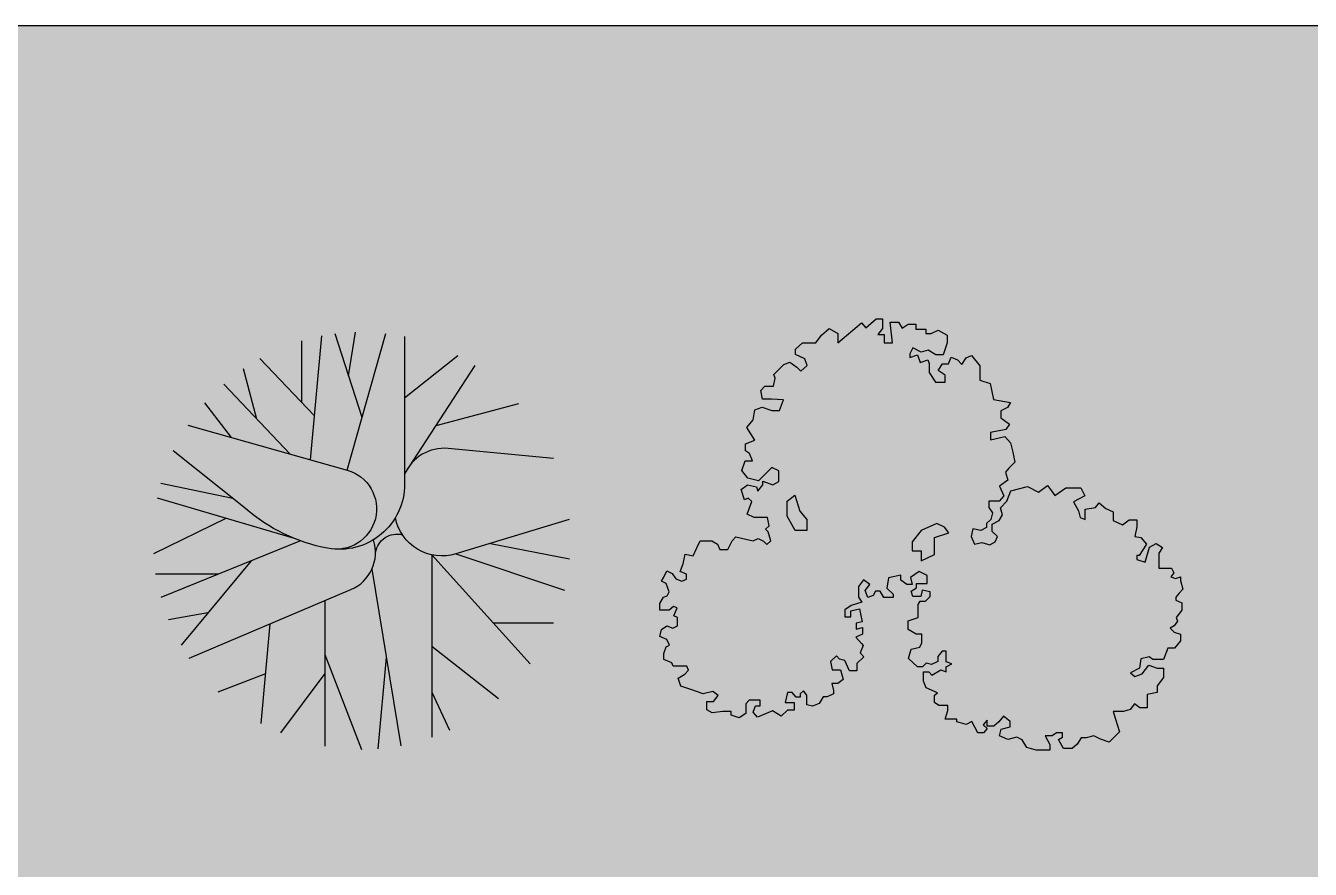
# Model space of a CAD drawing. Header units: metres. Extents: x -21.1 to 22.4, y -24.6 to 9.7.
# Drawn here: x 11.264 to 16.002, y 1.21 to 4.321 of the extents above; entities that cross this region are included whole.
import ezdxf

# ---------------------------------------------------------------- set-up
doc = ezdxf.new("R2010")
doc.units = ezdxf.units.M
for name, pattern in [('Page Boarder', [0]), ('Style Grey Line', [0]), ('Tree Border  Fill', [0])]:
    doc.linetypes.add(name, pattern=pattern)
doc.layers.add('Imported blocks', color=7, linetype='Continuous', true_color=0xc57dd9)
doc.layers.add('Style example', color=7, linetype='Continuous', true_color=0x469c80)

# ---------------------------------------------------------------- blocks, each defined once
blk = doc.blocks.new('Tree_5')
at = {"layer": 'Imported blocks', "transparency": 33554483}
h = blk.add_hatch(color=256, dxfattribs=at)
edge = h.paths.add_edge_path(flags=0)
edge.add_arc((-0.0147, 0.0749), 0.4406, 0, 180)
edge.add_arc((-0.0147, 0.0749), 0.4406, 180, 360)
edge.add_line((0.4259, 0.0749), (0.4259, 0.0749))
h = blk.add_hatch(color=256, dxfattribs=at)
edge = h.paths.add_edge_path(flags=0)
edge.add_arc((0.0147, -0.0749), 0.4406, 0, 180)
edge.add_arc((0.0147, -0.0749), 0.4406, 180, 360)
edge.add_line((0.4553, -0.0749), (0.4553, -0.0749))
at = {"layer": 'Imported blocks', "linetype": 'Style Grey Line'}
for points in [[(0.076, 0.506), (0.076, 0.1944, -0.468685), (-0.0865, 0.059, -0.13514), (-0.2601, 0.1431), (-0.4123, 0.2646)], [(-0.3815, 0.319), (-0.0451, 0.2238, -0.971397), (-0.0865, 0.059)], [(0.3902, 0.2487), (0.1678, 0.2697, 0.326321), (0.076, 0.2151)], [(0.4236, 0.1197), (0.1842, 0.047, -0.44338), (0.0565, 0.1236)], [(0.0147, 0.0504, -0.436881), (0.0712, 0.0877)], [(-0.3789, -0.173), (-0.0374, -0.0283, 0.388023), (0.0106, 0.0765)]]:
    blk.add_lwpolyline(points, format="xyb", dxfattribs=at)
for points in [[(-0.1413, 0.3669), (-0.1413, 0.4969)], [(-0.0995, 0.5072), (-0.1234, 0.246)], [(-0.0137, 0.3349), (-0.0706, 0.5119)], [(-0.0451, 0.2238), (0.0366, 0.5125)], [(-0.0421, 0.4234), (-0.0277, 0.5153)], [(0.076, 0.3766), (0.1881, 0.466)], [(-0.2357, 0.3317), (-0.2643, 0.4379)], [(-0.1149, 0.3391), (-0.2295, 0.4596)], [(0.076, 0.2151), (0.2247, 0.4448)], [(-0.1655, 0.2579), (-0.3059, 0.4055)], [(-0.2895, 0.2929), (-0.3457, 0.3657)], [(0.1429, 0.3185), (0.3173, 0.3645)], [(-0.2866, 0.1642), (-0.4384, 0.1957)], [(-0.1564, 0.0793), (-0.446, 0.1646)], [(-0.3012, 0.1219), (-0.4544, 0.0469)], [(-0.1438, 0.0745), (-0.4387, -0.0447)], [(0.2575, 0.0692), (0.4242, 0.0366)], [(-0.2477, 0.0325), (-0.396, -0.1458)], [(0.1338, 0.045), (0.3413, -0.1848)], [(0.1338, 0.045), (0.1338, -0.34)], [(0.1842, 0.047), (0.4133, -0.0296)], [(-0.3176, 0.0042), (-0.4496, 0.0042)], [(0.0069, 0.0148), (0.0677, -0.3579)], [(-0.0926, -0.0517), (-0.0926, -0.3588)], [(-0.3391, -0.0773), (-0.4224, -0.0922)], [(-0.2082, -0.1007), (-0.2275, -0.3109)], [(0.2635, -0.0987), (0.3903, -0.0987)], [(0.1338, -0.1475), (0.2741, -0.2579)], [(-0.0926, -0.1652), (-0.0147, -0.3657)], [(0.0373, -0.1716), (0.0196, -0.3644)], [(-0.2179, -0.2058), (-0.3181, -0.2446)], [(-0.0926, -0.2052), (-0.1863, -0.3309)], [(0.1338, -0.245), (0.1708, -0.3248)]]:
    blk.add_lwpolyline(points, dxfattribs=at)
blk = doc.blocks.new('Group of trees')
at = {"layer": 'Imported blocks', "transparency": 33554483}
for points in [[(-0.2413, 0.5555), (-0.1731, 0.6134), (-0.1609, 0.599), (-0.1311, 0.6244), (-0.112, 0.6244), (-0.112, 0.597), (-0.126, 0.5788), (-0.1078, 0.5788), (-0.1078, 0.5555), (-0.0835, 0.5555), (-0.09, 0.6148), (-0.0662, 0.6148), (-0.0555, 0.598), (-0.0376, 0.6094), (-0.0158, 0.6094), (-0.0158, 0.5942), (0.0127, 0.5942), (0.0127, 0.5826), (0.029, 0.5826), (0.0486, 0.5919), (0.0748, 0.5774), (0.0748, 0.5555), (0.0636, 0.5205), (0.0421, 0.5205), (0.0197, 0.534), (0.0001, 0.5284), (-0.0247, 0.5406), (-0.0329, 0.5237), (-0.0329, 0.513), (-0.0107, 0.5205), (-0.0033, 0.4985), (0.0193, 0.5061), (0.023, 0.4951), (0.023, 0.4691), (0.0412, 0.4416), (0.0696, 0.4416), (0.0696, 0.4617), (0.0491, 0.4752), (0.0619, 0.4947), (0.079, 0.4947), (0.0869, 0.5135), (0.1051, 0.5058), (0.1172, 0.4925), (0.1298, 0.5121), (0.1457, 0.5182), (0.1695, 0.4883), (0.1695, 0.4467), (0.1994, 0.4369), (0.2087, 0.3912), (0.2582, 0.3823), (0.2493, 0.3674), (0.2302, 0.3585), (0.2302, 0.3375), (0.2559, 0.3193), (0.2448, 0.3037), (0.2008, 0.295), (0.2008, 0.274), (0.2419, 0.2843), (0.2587, 0.2656), (0.2647, 0.2385), (0.2712, 0.2096), (0.254, 0.1919), (0.2435, 0.181), (0.2503, 0.1578), (0.2269, 0.1396), (0.2395, 0.1116), (0.2254, 0.0962), (0.1952, 0.0962), (0.1952, 0.0784), (0.2064, 0.0625), (0.2014, 0.0439), (0.189, 0.0323), (0.189, 0.0199), (0.172, 0.0114), (0.1491, 0.0164), (0.1441, -0.0062), (0.1545, -0.0278), (0.1754, -0.0231), (0.1983, -0.0297), (0.2142, -0.0208), (0.2208, -0.0061), (0.2053, 0.0083), (0.2053, 0.0297), (0.2258, 0.0404), (0.2355, 0.0567), (0.2293, 0.0768), (0.2475, 0.0962), (0.2595, 0.1268), (0.3078, 0.139), (0.3397, 0.1231), (0.3655, 0.142), (0.3767, 0.1268), (0.3872, 0.1125), (0.4184, 0.1353), (0.4619, 0.1353), (0.474, 0.1124), (0.4412, 0.095), (0.455, 0.069), (0.46, 0.0493), (0.4748, 0.0439), (0.4748, 0.0734), (0.5043, 0.078), (0.5149, 0.0914), (0.5347, 0.0757), (0.5559, 0.0652), (0.5559, 0.0406), (0.5824, 0.0277), (0.6024, 0.0422), (0.6245, 0.0422), (0.6245, 0.022), (0.6188, -0.0056), (0.6354, -0.009), (0.6519, -0.0275), (0.6311, -0.0605), (0.624, -0.0605), (0.624, -0.0726), (0.6483, -0.0797), (0.6609, -0.0367), (0.6806, -0.0264), (0.6983, -0.0381), (0.6879, -0.0539), (0.6879, -0.0721), (0.6879, -0.0979), (0.725, -0.0979), (0.7316, -0.1112), (0.723, -0.123), (0.7364, -0.1276), (0.7504, -0.1228), (0.7504, -0.1332), (0.7573, -0.1587), (0.7472, -0.1699), (0.7373, -0.1811), (0.7373, -0.19), (0.7544, -0.1982), (0.7544, -0.2189), (0.7447, -0.2317), (0.7384, -0.24), (0.7422, -0.2509), (0.7322, -0.2647), (0.7212, -0.2713), (0.7328, -0.2832), (0.7507, -0.2891), (0.7507, -0.3079), (0.7337, -0.3293), (0.7143, -0.3293), (0.7014, -0.3622), (0.6701, -0.3622), (0.66, -0.3547), (0.6362, -0.36), (0.6318, -0.3867), (0.6055, -0.4005), (0.6183, -0.4114), (0.6393, -0.4033), (0.6591, -0.3785), (0.6829, -0.3867), (0.7018, -0.3867), (0.7018, -0.414), (0.6832, -0.4387), (0.6832, -0.4579), (0.6541, -0.4632), (0.6541, -0.5018), (0.6331, -0.5018), (0.6177, -0.4899), (0.6048, -0.5065), (0.586, -0.5121), (0.5553, -0.5121), (0.5672, -0.5507), (0.5737, -0.5719), (0.5584, -0.5871), (0.5439, -0.6015), (0.5186, -0.593), (0.4995, -0.5827), (0.4772, -0.5886), (0.4631, -0.5886), (0.4518, -0.6068), (0.437, -0.6197), (0.4123, -0.6197), (0.3972, -0.5937), (0.409, -0.5869), (0.409, -0.5745), (0.3913, -0.5745), (0.379, -0.583), (0.3693, -0.583), (0.3586, -0.583), (0.3724, -0.6084), (0.3724, -0.6244), (0.3326, -0.6244), (0.3059, -0.6169), (0.2918, -0.5946), (0.2768, -0.5868), (0.2504, -0.594), (0.2266, -0.5833), (0.231, -0.5639), (0.2573, -0.5567), (0.2573, -0.5419), (0.2376, -0.5262), (0.2244, -0.5429), (0.2097, -0.5551), (0.1908, -0.5551), (0.1908, -0.5378), (0.1792, -0.5513), (0.1909, -0.5614), (0.18, -0.574), (0.1639, -0.574), (0.146, -0.5416), (0.1297, -0.5506), (0.1027, -0.5429), (0.1027, -0.535), (0.0692, -0.535), (0.0767, -0.5099), (0.0767, -0.4952), (0.0507, -0.4952), (0.0387, -0.4861), (0.0387, -0.4657), (0.0469, -0.4582), (0.0143, -0.4444), (0.0067, -0.4246), (0.0067, -0.3973), (0.0221, -0.3973), (0.0303, -0.4071), (0.0563, -0.3923), (0.072, -0.3973), (0.072, -0.3832), (0.0886, -0.3748), (0.072, -0.3691), (0.072, -0.3381), (0.0601, -0.3381), (0.0475, -0.3537), (0.0475, -0.3682), (0.0293, -0.3763), (0.014, -0.3722), (0.0036, -0.3829), (-0.0111, -0.3829), (-0.0369, -0.3588), (-0.029, -0.3318), (-0.0039, -0.3258), (0.002, -0.3136), (0.002, -0.2888), (-0.0152, -0.2888), (-0.0381, -0.275), (-0.0381, -0.2499), (-0.0093, -0.2399), (-0.0093, -0.2154), (-0.0093, -0.2023), (-0.0033, -0.1928), (0.0124, -0.1928), (0.0256, -0.1797), (0.0256, -0.1662), (0.003, -0.1612), (-0.0011, -0.1795), (-0.0243, -0.1795), (-0.0293, -0.1637), (-0.014, -0.154), (-0.014, -0.1423), (0.0168, -0.1423), (0.0168, -0.1185), (-0.0058, -0.1075), (-0.0309, -0.1248), (-0.0268, -0.1452), (-0.0422, -0.1452), (-0.0591, -0.1326), (-0.0591, -0.1182), (-0.0952, -0.1257), (-0.1002, -0.1555), (-0.0814, -0.1725), (-0.0814, -0.1825), (-0.108, -0.1825), (-0.1193, -0.1637), (-0.1328, -0.1637), (-0.1394, -0.1768), (-0.1551, -0.1825), (-0.1624, -0.1623), (-0.1491, -0.1449), (-0.1673, -0.1311), (-0.182, -0.1504), (-0.182, -0.1819), (-0.172, -0.196), (-0.2034, -0.2057), (-0.221, -0.2182), (-0.221, -0.2386), (-0.2043, -0.2386), (-0.2043, -0.2208), (-0.1786, -0.2157), (-0.1758, -0.2301), (-0.1713, -0.253), (-0.1883, -0.2564), (-0.1883, -0.2741), (-0.1705, -0.2691), (-0.1705, -0.2882), (-0.1899, -0.297), (-0.1733, -0.3161), (-0.1686, -0.3215), (-0.177, -0.3431), (-0.1664, -0.3547), (-0.1864, -0.3731), (-0.1864, -0.3948), (-0.2081, -0.3948), (-0.221, -0.3653), (-0.2369, -0.361), (-0.2457, -0.3515), (-0.2634, -0.3681), (-0.2583, -0.3917), (-0.2341, -0.3917), (-0.2266, -0.4202), (-0.2413, -0.4318), (-0.2498, -0.4318), (-0.2595, -0.4318), (-0.2539, -0.4516), (-0.2539, -0.4616), (-0.2727, -0.4704), (-0.2846, -0.4704), (-0.2956, -0.4892), (-0.3147, -0.4974), (-0.3314, -0.4936), (-0.3314, -0.4657), (-0.3408, -0.4532), (-0.3512, -0.461), (-0.3512, -0.4714), (-0.3624, -0.4714), (-0.3737, -0.4579), (-0.3872, -0.4579), (-0.3938, -0.4864), (-0.3684, -0.4864), (-0.3684, -0.5084), (-0.3872, -0.5084), (-0.406, -0.5262), (-0.4305, -0.5102), (-0.4515, -0.5193), (-0.4745, -0.5293), (-0.4869, -0.5143), (-0.48, -0.4961), (-0.4668, -0.4961), (-0.4668, -0.4798), (-0.4982, -0.4798), (-0.5079, -0.4905), (-0.5079, -0.5187), (-0.5274, -0.5313), (-0.5503, -0.5231), (-0.5503, -0.5121), (-0.575, -0.5121), (-0.6058, -0.5168), (-0.6215, -0.5077), (-0.6215, -0.4839), (-0.6014, -0.4839), (-0.5882, -0.4663), (-0.6035, -0.4549), (-0.6315, -0.4613), (-0.6676, -0.4488), (-0.6963, -0.4388), (-0.7036, -0.4165), (-0.6851, -0.4049), (-0.6745, -0.3926), (-0.6789, -0.3813), (-0.6927, -0.3813), (-0.7184, -0.3813), (-0.7225, -0.3719), (-0.746, -0.3619), (-0.746, -0.3446), (-0.7388, -0.3255), (-0.7287, -0.3205), (-0.7368, -0.3043), (-0.757, -0.2954), (-0.7519, -0.2747), (-0.7366, -0.2644), (-0.7196, -0.2709), (-0.7061, -0.2644), (-0.7061, -0.2402), (-0.7168, -0.2355), (-0.7068, -0.2128), (-0.7175, -0.2081), (-0.73, -0.2192), (-0.7573, -0.2192), (-0.7573, -0.1994), (-0.7466, -0.1816), (-0.7356, -0.1778), (-0.7306, -0.1659), (-0.7391, -0.1417), (-0.7519, -0.1351), (-0.7459, -0.1234), (-0.7367, -0.1054), (-0.7212, -0.1133), (-0.7105, -0.1286), (-0.693, -0.1354), (-0.6795, -0.1289), (-0.6795, -0.1144), (-0.698, -0.1069), (-0.6892, -0.0853), (-0.6839, -0.0574), (-0.6611, -0.0617), (-0.6503, -0.0385), (-0.6407, -0.0179), (-0.6064, -0.0179), (-0.5904, -0.0279), (-0.5838, -0.0436), (-0.5606, -0.0436), (-0.5481, -0.0188), (-0.5371, -0.0069), (-0.5079, -0.0134), (-0.4865, -0.0183), (-0.4722, -0.0119), (-0.4568, -0.0194), (-0.4474, -0.0294), (-0.4359, -0.0186), (-0.4439, 0.0076), (-0.4512, 0.0157), (-0.4402, 0.0254), (-0.4452, 0.0493), (-0.4841, 0.0493), (-0.5042, 0.0587), (-0.491, 0.0957), (-0.5013, 0.1054), (-0.512, 0.1001), (-0.5214, 0.1302), (-0.5035, 0.144), (-0.4772, 0.138), (-0.4731, 0.1252), (-0.459, 0.144), (-0.459, 0.154), (-0.4301, 0.1443), (-0.413, 0.1536), (-0.413, 0.1848), (-0.433, 0.1945), (-0.4502, 0.1769), (-0.4717, 0.1551), (-0.5026, 0.1628), (-0.5195, 0.1857), (-0.5098, 0.213), (-0.4891, 0.213), (-0.4976, 0.235), (-0.5095, 0.2419), (-0.5095, 0.2622), (-0.4822, 0.2729), (-0.5048, 0.3102), (-0.4869, 0.3319), (-0.4822, 0.3607), (-0.4609, 0.369), (-0.4327, 0.3588), (-0.411, 0.3588), (-0.3988, 0.3899), (-0.4336, 0.3921), (-0.4599, 0.3921), (-0.4643, 0.4172), (-0.4527, 0.4297), (-0.428, 0.4297), (-0.4229, 0.4532), (-0.427, 0.463), (-0.3985, 0.4924), (-0.3806, 0.4987), (-0.3602, 0.4849), (-0.3489, 0.4727), (-0.3309, 0.4893), (-0.337, 0.5091), (-0.3646, 0.5213), (-0.3646, 0.537), (-0.3442, 0.5555), (-0.305, 0.5555), (-0.2887, 0.5774), (-0.2664, 0.5969), (-0.2413, 0.5825), (-0.2413, 0.5555)], [(-0.3313, 0.0113), (-0.3653, 0.0113), (-0.388, 0.0532), (-0.388, 0.0963), (-0.3665, 0.1144), (-0.3517, 0.0679), (-0.3313, 0.043), (-0.3313, 0.0113)], [(-0.0003, -0.0759), (0.0381, -0.0578), (0.0381, -0.009), (0.0799, 0.0049), (0.0675, 0.021), (0.045, 0.0321), (-0.0003, 0.0119), (-0.026, -0.0215), (-0.026, -0.0473), (-0.0003, -0.0473), (-0.0003, -0.0759)]]:
    blk.add_hatch(color=256, dxfattribs=at).paths.add_polyline_path(points, flags=0)
at = {"layer": 'Imported blocks', "linetype": 'Tree Border  Fill'}
for points in [[(-0.2413, 0.5555), (-0.1731, 0.6134), (-0.1609, 0.599), (-0.1311, 0.6244), (-0.112, 0.6244), (-0.112, 0.597), (-0.126, 0.5788), (-0.1078, 0.5788), (-0.1078, 0.5555), (-0.0835, 0.5555), (-0.09, 0.6148), (-0.0662, 0.6148), (-0.0555, 0.598), (-0.0376, 0.6094), (-0.0158, 0.6094), (-0.0158, 0.5942), (0.0127, 0.5942), (0.0127, 0.5826), (0.029, 0.5826), (0.0486, 0.5919), (0.0748, 0.5774), (0.0748, 0.5555), (0.0636, 0.5205), (0.0421, 0.5205), (0.0197, 0.534), (0.0001, 0.5284), (-0.0247, 0.5406), (-0.0329, 0.5237), (-0.0329, 0.513), (-0.0107, 0.5205), (-0.0033, 0.4985), (0.0193, 0.5061), (0.023, 0.4951), (0.023, 0.4691), (0.0412, 0.4416), (0.0696, 0.4416), (0.0696, 0.4617), (0.0491, 0.4752), (0.0619, 0.4947), (0.079, 0.4947), (0.0869, 0.5135), (0.1051, 0.5058), (0.1172, 0.4925), (0.1298, 0.5121), (0.1457, 0.5182), (0.1695, 0.4883), (0.1695, 0.4467), (0.1994, 0.4369), (0.2087, 0.3912), (0.2582, 0.3823), (0.2493, 0.3674), (0.2302, 0.3585), (0.2302, 0.3375), (0.2559, 0.3193), (0.2448, 0.3037), (0.2008, 0.295), (0.2008, 0.274), (0.2419, 0.2843), (0.2587, 0.2656), (0.2647, 0.2385), (0.2712, 0.2096), (0.254, 0.1919), (0.2435, 0.181), (0.2503, 0.1578), (0.2269, 0.1396), (0.2395, 0.1116), (0.2254, 0.0962), (0.1952, 0.0962), (0.1952, 0.0784), (0.2064, 0.0625), (0.2014, 0.0439), (0.189, 0.0323), (0.189, 0.0199), (0.172, 0.0114), (0.1491, 0.0164), (0.1441, -0.0062), (0.1545, -0.0278), (0.1754, -0.0231), (0.1983, -0.0297), (0.2142, -0.0208), (0.2208, -0.0061), (0.2053, 0.0083), (0.2053, 0.0297), (0.2258, 0.0404), (0.2355, 0.0567), (0.2293, 0.0768), (0.2475, 0.0962), (0.2595, 0.1268), (0.3078, 0.139), (0.3397, 0.1231), (0.3655, 0.142), (0.3767, 0.1268), (0.3872, 0.1125), (0.4184, 0.1353), (0.4619, 0.1353), (0.474, 0.1124), (0.4412, 0.095), (0.455, 0.069), (0.46, 0.0493), (0.4748, 0.0439), (0.4748, 0.0734), (0.5043, 0.078), (0.5149, 0.0914), (0.5347, 0.0757), (0.5559, 0.0652), (0.5559, 0.0406), (0.5824, 0.0277), (0.6024, 0.0422), (0.6245, 0.0422), (0.6245, 0.022), (0.6188, -0.0056), (0.6354, -0.009), (0.6519, -0.0275), (0.6311, -0.0605), (0.624, -0.0605), (0.624, -0.0726), (0.6483, -0.0797), (0.6609, -0.0367), (0.6806, -0.0264), (0.6983, -0.0381), (0.6879, -0.0539), (0.6879, -0.0721), (0.6879, -0.0979), (0.725, -0.0979), (0.7316, -0.1112), (0.723, -0.123), (0.7364, -0.1276), (0.7504, -0.1228), (0.7504, -0.1332), (0.7573, -0.1587), (0.7472, -0.1699), (0.7373, -0.1811), (0.7373, -0.19), (0.7544, -0.1982), (0.7544, -0.2189), (0.7447, -0.2317), (0.7384, -0.24), (0.7422, -0.2509), (0.7322, -0.2647), (0.7212, -0.2713), (0.7328, -0.2832), (0.7507, -0.2891), (0.7507, -0.3079), (0.7337, -0.3293), (0.7143, -0.3293), (0.7014, -0.3622), (0.6701, -0.3622), (0.66, -0.3547), (0.6362, -0.36), (0.6318, -0.3867), (0.6055, -0.4005), (0.6183, -0.4114), (0.6393, -0.4033), (0.6591, -0.3785), (0.6829, -0.3867), (0.7018, -0.3867), (0.7018, -0.414), (0.6832, -0.4387), (0.6832, -0.4579), (0.6541, -0.4632), (0.6541, -0.5018), (0.6331, -0.5018), (0.6177, -0.4899), (0.6048, -0.5065), (0.586, -0.5121), (0.5553, -0.5121), (0.5672, -0.5507), (0.5737, -0.5719), (0.5584, -0.5871), (0.5439, -0.6015), (0.5186, -0.593), (0.4995, -0.5827), (0.4772, -0.5886), (0.4631, -0.5886), (0.4518, -0.6068), (0.437, -0.6197), (0.4123, -0.6197), (0.3972, -0.5937), (0.409, -0.5869), (0.409, -0.5745), (0.3913, -0.5745), (0.379, -0.583), (0.3693, -0.583), (0.3586, -0.583), (0.3724, -0.6084), (0.3724, -0.6244), (0.3326, -0.6244), (0.3059, -0.6169), (0.2918, -0.5946), (0.2768, -0.5868), (0.2504, -0.594), (0.2266, -0.5833), (0.231, -0.5639), (0.2573, -0.5567), (0.2573, -0.5419), (0.2376, -0.5262), (0.2244, -0.5429), (0.2097, -0.5551), (0.1908, -0.5551), (0.1908, -0.5378), (0.1792, -0.5513), (0.1909, -0.5614), (0.18, -0.574), (0.1639, -0.574), (0.146, -0.5416), (0.1297, -0.5506), (0.1027, -0.5429), (0.1027, -0.535), (0.0692, -0.535), (0.0767, -0.5099), (0.0767, -0.4952), (0.0507, -0.4952), (0.0387, -0.4861), (0.0387, -0.4657), (0.0469, -0.4582), (0.0143, -0.4444), (0.0067, -0.4246), (0.0067, -0.3973), (0.0221, -0.3973), (0.0303, -0.4071), (0.0563, -0.3923), (0.072, -0.3973), (0.072, -0.3832), (0.0886, -0.3748), (0.072, -0.3691), (0.072, -0.3381), (0.0601, -0.3381), (0.0475, -0.3537), (0.0475, -0.3682), (0.0293, -0.3763), (0.014, -0.3722), (0.0036, -0.3829), (-0.0111, -0.3829), (-0.0369, -0.3588), (-0.029, -0.3318), (-0.0039, -0.3258), (0.002, -0.3136), (0.002, -0.2888), (-0.0152, -0.2888), (-0.0381, -0.275), (-0.0381, -0.2499), (-0.0093, -0.2399), (-0.0093, -0.2154), (-0.0093, -0.2023), (-0.0033, -0.1928), (0.0124, -0.1928), (0.0256, -0.1797), (0.0256, -0.1662), (0.003, -0.1612), (-0.0011, -0.1795), (-0.0243, -0.1795), (-0.0293, -0.1637), (-0.014, -0.154), (-0.014, -0.1423), (0.0168, -0.1423), (0.0168, -0.1185), (-0.0058, -0.1075), (-0.0309, -0.1248), (-0.0268, -0.1452), (-0.0422, -0.1452), (-0.0591, -0.1326), (-0.0591, -0.1182), (-0.0952, -0.1257), (-0.1002, -0.1555), (-0.0814, -0.1725), (-0.0814, -0.1825), (-0.108, -0.1825), (-0.1193, -0.1637), (-0.1328, -0.1637), (-0.1394, -0.1768), (-0.1551, -0.1825), (-0.1624, -0.1623), (-0.1491, -0.1449), (-0.1673, -0.1311), (-0.182, -0.1504), (-0.182, -0.1819), (-0.172, -0.196), (-0.2034, -0.2057), (-0.221, -0.2182), (-0.221, -0.2386), (-0.2043, -0.2386), (-0.2043, -0.2208), (-0.1786, -0.2157), (-0.1758, -0.2301), (-0.1713, -0.253), (-0.1883, -0.2564), (-0.1883, -0.2741), (-0.1705, -0.2691), (-0.1705, -0.2882), (-0.1899, -0.297), (-0.1733, -0.3161), (-0.1686, -0.3215), (-0.177, -0.3431), (-0.1664, -0.3547), (-0.1864, -0.3731), (-0.1864, -0.3948), (-0.2081, -0.3948), (-0.221, -0.3653), (-0.2369, -0.361), (-0.2457, -0.3515), (-0.2634, -0.3681), (-0.2583, -0.3917), (-0.2341, -0.3917), (-0.2266, -0.4202), (-0.2413, -0.4318), (-0.2498, -0.4318), (-0.2595, -0.4318), (-0.2539, -0.4516), (-0.2539, -0.4616), (-0.2727, -0.4704), (-0.2846, -0.4704), (-0.2956, -0.4892), (-0.3147, -0.4974), (-0.3314, -0.4936), (-0.3314, -0.4657), (-0.3408, -0.4532), (-0.3512, -0.461), (-0.3512, -0.4714), (-0.3624, -0.4714), (-0.3737, -0.4579), (-0.3872, -0.4579), (-0.3938, -0.4864), (-0.3684, -0.4864), (-0.3684, -0.5084), (-0.3872, -0.5084), (-0.406, -0.5262), (-0.4305, -0.5102), (-0.4515, -0.5193), (-0.4745, -0.5293), (-0.4869, -0.5143), (-0.48, -0.4961), (-0.4668, -0.4961), (-0.4668, -0.4798), (-0.4982, -0.4798), (-0.5079, -0.4905), (-0.5079, -0.5187), (-0.5274, -0.5313), (-0.5503, -0.5231), (-0.5503, -0.5121), (-0.575, -0.5121), (-0.6058, -0.5168), (-0.6215, -0.5077), (-0.6215, -0.4839), (-0.6014, -0.4839), (-0.5882, -0.4663), (-0.6035, -0.4549), (-0.6315, -0.4613), (-0.6676, -0.4488), (-0.6963, -0.4388), (-0.7036, -0.4165), (-0.6851, -0.4049), (-0.6745, -0.3926), (-0.6789, -0.3813), (-0.6927, -0.3813), (-0.7184, -0.3813), (-0.7225, -0.3719), (-0.746, -0.3619), (-0.746, -0.3446), (-0.7388, -0.3255), (-0.7287, -0.3205), (-0.7368, -0.3043), (-0.757, -0.2954), (-0.7519, -0.2747), (-0.7366, -0.2644), (-0.7196, -0.2709), (-0.7061, -0.2644), (-0.7061, -0.2402), (-0.7168, -0.2355), (-0.7068, -0.2128), (-0.7175, -0.2081), (-0.73, -0.2192), (-0.7573, -0.2192), (-0.7573, -0.1994), (-0.7466, -0.1816), (-0.7356, -0.1778), (-0.7306, -0.1659), (-0.7391, -0.1417), (-0.7519, -0.1351), (-0.7459, -0.1234), (-0.7367, -0.1054), (-0.7212, -0.1133), (-0.7105, -0.1286), (-0.693, -0.1354), (-0.6795, -0.1289), (-0.6795, -0.1144), (-0.698, -0.1069), (-0.6892, -0.0853), (-0.6839, -0.0574), (-0.6611, -0.0617), (-0.6503, -0.0385), (-0.6407, -0.0179), (-0.6064, -0.0179), (-0.5904, -0.0279), (-0.5838, -0.0436), (-0.5606, -0.0436), (-0.5481, -0.0188), (-0.5371, -0.0069), (-0.5079, -0.0134), (-0.4865, -0.0183), (-0.4722, -0.0119), (-0.4568, -0.0194), (-0.4474, -0.0294), (-0.4359, -0.0186), (-0.4439, 0.0076), (-0.4512, 0.0157), (-0.4402, 0.0254), (-0.4452, 0.0493), (-0.4841, 0.0493), (-0.5042, 0.0587), (-0.491, 0.0957), (-0.5013, 0.1054), (-0.512, 0.1001), (-0.5214, 0.1302), (-0.5035, 0.144), (-0.4772, 0.138), (-0.4731, 0.1252), (-0.459, 0.144), (-0.459, 0.154), (-0.4301, 0.1443), (-0.413, 0.1536), (-0.413, 0.1848), (-0.433, 0.1945), (-0.4502, 0.1769), (-0.4717, 0.1551), (-0.5026, 0.1628), (-0.5195, 0.1857), (-0.5098, 0.213), (-0.4891, 0.213), (-0.4976, 0.235), (-0.5095, 0.2419), (-0.5095, 0.2622), (-0.4822, 0.2729), (-0.5048, 0.3102), (-0.4869, 0.3319), (-0.4822, 0.3607), (-0.4609, 0.369), (-0.4327, 0.3588), (-0.411, 0.3588), (-0.3988, 0.3899), (-0.4336, 0.3921), (-0.4599, 0.3921), (-0.4643, 0.4172), (-0.4527, 0.4297), (-0.428, 0.4297), (-0.4229, 0.4532), (-0.427, 0.463), (-0.3985, 0.4924), (-0.3806, 0.4987), (-0.3602, 0.4849), (-0.3489, 0.4727), (-0.3309, 0.4893), (-0.337, 0.5091), (-0.3646, 0.5213), (-0.3646, 0.537), (-0.3442, 0.5555), (-0.305, 0.5555), (-0.2887, 0.5774), (-0.2664, 0.5969), (-0.2413, 0.5825), (-0.2413, 0.5555)], [(-0.3313, 0.0113), (-0.3653, 0.0113), (-0.388, 0.0532), (-0.388, 0.0963), (-0.3665, 0.1144), (-0.3517, 0.0679), (-0.3313, 0.043), (-0.3313, 0.0113)], [(-0.0003, -0.0759), (0.0381, -0.0578), (0.0381, -0.009), (0.0799, 0.0049), (0.0675, 0.021), (0.045, 0.0321), (-0.0003, 0.0119), (-0.026, -0.0215), (-0.026, -0.0473), (-0.0003, -0.0473), (-0.0003, -0.0759)]]:
    blk.add_lwpolyline(points, close=True, dxfattribs=at)

msp = doc.modelspace()

# ---------------------------------------------------------------- hatches: boundary and pattern name
at = {"layer": 'Style example', "transparency": 33554483}
for points in [[(-7.4747, -24.2776), (22.3556, -24.2776), (22.3556, 4.3214), (-7.4747, 4.3214), (-7.4747, -24.2776)], [(-7.8135, -24.6336), (22.0168, -24.6336), (22.0168, 3.9654), (-7.8135, 3.9654), (-7.8135, -24.6336)]]:
    msp.add_hatch(color=256, dxfattribs=at).paths.add_polyline_path(points, flags=0)

# ---------------------------------------------------------------- linework, layer by layer
at = {"layer": 'Style example', "linetype": 'Page Boarder'}
msp.add_lwpolyline([(-7.4747, -24.2776), (22.3556, -24.2776), (22.3556, 4.3214), (-7.4747, 4.3214), (-7.4747, -24.2776)], close=True, dxfattribs=at)

# ---------------------------------------------------------------- block references
at = {"layer": 'Imported blocks'}
for name, p, xscale, yscale in [('Group of trees', (14.567, 2.4448), 1.273554870071581, 1.273554870071581), ('Tree_5', (12.5286, 2.291), 1.746897557808924, 1.746897557808924)]:
    msp.add_blockref(name, p, dxfattribs=dict(at, xscale=xscale, yscale=yscale))

doc.saveas('drawing.dxf')
